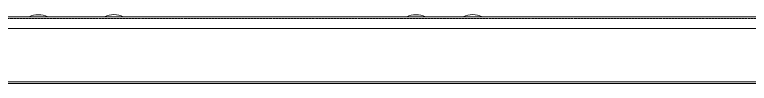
# Model space of a CAD drawing. Header units: millimetres. Extents: x 46989 to 543236, y 252623 to 526638.
# Drawn here: x 213971 to 220972, y 503362 to 504018 of the extents above; entities that cross this region are included whole.
import ezdxf

# ---------------------------------------------------------------- set-up
doc = ezdxf.new("R2010")
doc.units = ezdxf.units.MM
doc.linetypes.add('PHANTOM', pattern=[20, 10, -2, 2, -2, 2, -2])

msp = doc.modelspace()

# ---------------------------------------------------------------- linework, layer by layer
at = {"color": 7, "linetype": 'PHANTOM', "lineweight": 13, "ltscale": 0.03937}
msp.add_line((207327.4, 503979.7), (254754.4, 503979.7), dxfattribs=at)
at = {"color": 7, "lineweight": 13, "ltscale": 0.03937}
for p, q in [((207353.5, 503996.3), (254728.3, 503996.3)), ((252910.2, 503885.5), (209173, 503885.5)), ((209173, 503376.4), (252910.2, 503376.4)), ((209173.2, 503361.6), (252910.1, 503361.6))]:
    msp.add_line(p, q, dxfattribs=at)
at = {"color": 7, "lineweight": 13, "ltscale": 0.003125}
for p, q in [((214826.1, 503996.3), (214916.1, 503996.3)), ((218246.1, 503996.3), (218336.1, 503996.3))]:
    msp.add_line(p, q, dxfattribs=at)
at = {"color": 7, "lineweight": 13, "ltscale": 0.002742}
for p, q in [((214916.1, 503996.3), (214995.1, 503996.3)), ((218336.1, 503996.3), (218415.1, 503996.3))]:
    msp.add_line(p, q, dxfattribs=at)
at = {"color": 7, "lineweight": 13, "ltscale": 0.000382551}
for p, q in [((214995.1, 503996.3), (215006.1, 503996.3)), ((218415.1, 503996.3), (218426.1, 503996.3))]:
    msp.add_line(p, q, dxfattribs=at)
at = {"color": 7, "lineweight": 13, "ltscale": 0.03937}
for centre, start, end in [((214196.1, 503819.1), 90, 116.65728), ((214196.1, 503819.1), 63.34272, 90), ((214916.1, 503819.6), 90, 116.99147), ((214916.1, 503819.6), 63.00853, 90), ((217796.1, 503819.1), 90, 116.65728), ((217796.1, 503819.1), 63.34272, 90), ((218336.1, 503819.6), 90, 116.99147), ((218336.1, 503819.6), 63.00853, 90)]:
    msp.add_arc(centre, 198.3, start, end, dxfattribs=at)

doc.saveas('drawing.dxf')
